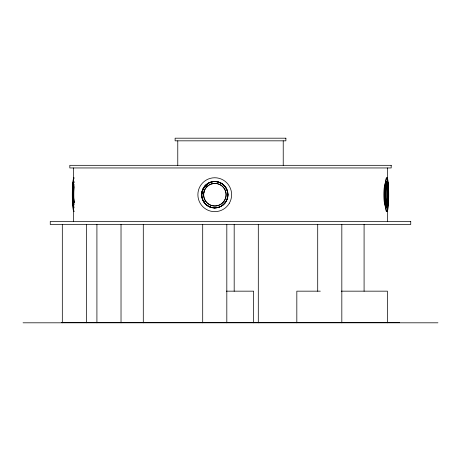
<?xml version="1.0" encoding="UTF-8"?>
<svg xmlns="http://www.w3.org/2000/svg" width="461" height="461" viewBox="0 0 461 461"><rect width="100%" height="100%" fill="white"/><g stroke="black" fill="none" stroke-linecap="round" stroke-linejoin="round"><path stroke-width="0.69" d="M73.581 221.459L73.581 167.954M387.407 184.146L387.407 204.563M387.407 178.516L387.419 167.954M226.363 291.162L253.642 291.162L253.642 322.809M320.297 291.162L296.826 291.162L296.826 322.809M341.209 291.162L387.419 291.162L387.419 322.809M61.532 322.429L399.468 322.429M23.05 322.809L437.95 322.809M387.407 210.896L387.419 221.459M364.086 224.472L364.086 291.225M341.826 224.472L341.826 322.809M317.71 224.472L317.71 291.225M283.227 140.83L283.227 165.32M258.298 224.472L258.298 322.809M234.182 224.472L234.182 291.225M226.818 224.472L226.818 322.809M202.702 224.472L202.702 322.809M177.773 140.83L177.773 165.32M143.29 224.472L143.29 322.809M121.024 224.472L121.024 322.809M96.914 224.472L96.914 322.809M86.432 224.472L86.432 322.809M62.316 224.472L62.316 322.809M214.757 207.894A13.185 13.121 90 0 1 203.393 188.111A13.185 13.121 90 0 1 226.12 188.111A13.185 13.121 90 0 1 214.757 207.894A13.173 12.931 -90 0 1 201.837 194.709A13.173 12.931 -90 0 1 214.757 181.53A13.185 13.121 -90 0 1 226.086 201.301A13.185 13.121 -90 0 1 203.359 201.301A13.185 13.121 -90 0 1 214.722 181.519M214.757 181.582A13.173 13.058 48.2 0 1 227.913 194.824A13.173 13.058 48.2 0 1 214.757 207.83M386.577 183.916A13.173 1.314 -84.8 0 1 388.133 186.1A13.173 1.314 -84.8 0 1 386.543 203.612M386.623 207.813A13.173 2.524 -90 0 1 383.84 194.709A13.173 2.524 -90 0 1 386.623 181.599M74.065 211.38A16.953 1.7 -90 0 1 72.671 194.709A16.953 1.7 -90 0 1 74.065 178.038M74.008 207.387A13.185 1.325 -90 0 1 73.051 194.709A13.185 1.325 -90 0 1 74.008 182.032M73.996 211.662A16.953 1.7 -90 0 1 72.296 194.709A16.953 1.7 -90 0 1 73.996 177.75M73.996 207.894A13.185 1.325 90 0 1 72.677 194.709A13.185 1.325 90 0 1 73.996 181.519M385.696 184.919A11.3 1.135 -90 0 1 385.696 204.494M386.554 182.447A13.185 1.325 -90 0 1 387.39 195.355A13.185 1.325 -90 0 1 386.433 207.387M385.459 206.419A13.185 1.325 -90 0 1 384.745 194.709A13.185 1.325 -90 0 1 385.459 182.994M386.07 183.403A11.3 1.135 -90 0 1 387.2 194.709A11.3 1.135 -90 0 1 386.07 206.009M385.448 204.165A11.3 1.135 -90 0 1 385.356 203.48M385.062 199.901A11.3 1.135 -90 0 1 385.062 189.517M385.356 185.933A11.3 1.135 -90 0 1 385.448 185.247M74.1 204.943A13.185 1.325 -90 0 1 74.1 184.469M74.129 202.702A11.3 1.135 -90 0 1 74.129 186.717M210.176 206.966A13.185 13.121 -90 0 1 208.977 206.419M204.817 186.394A13.185 13.121 -90 0 1 206.735 184.469M203.946 192.652A11.3 11.248 -90 0 1 204.194 191.597M206.274 187.581A11.3 11.248 -90 0 1 207.917 185.933M211.91 183.841A11.3 11.248 -90 0 1 212.959 183.593M210.141 206.845A13.173 12.925 90 0 1 209 206.286M204.73 202.477A13.173 12.925 90 0 1 203.451 200.281M202.258 194.064A13.173 12.925 90 0 1 202.304 193.418M202.978 190.312A13.173 12.925 90 0 1 206.903 184.579M211.334 182.124A13.173 12.925 90 0 1 212.573 181.801M74.238 202.333A13.173 1.314 84.8 0 1 72.873 186.717A13.173 1.314 84.8 0 1 73.996 182.418M285.883 138.191L175.117 138.191L175.117 140.83L285.883 140.83L285.883 138.191M391.187 165.32L69.813 165.32L69.813 167.954L391.187 167.954L391.187 165.32M410.739 221.459L50.261 221.459L50.261 224.472L410.739 224.472L410.739 221.459M229.365 203.186A16.953 16.867 -90 0 0 214.757 177.75A16.953 16.867 -90 0 0 200.149 203.186A16.953 16.867 -90 0 0 229.365 203.186M388.018 204.471A16.953 1.7 -90 0 0 386.779 177.819A16.953 1.7 -90 0 0 385.085 201.832A16.953 1.7 -90 0 0 388.018 204.471M387.707 202.298A13.185 1.325 -90 0 0 386.744 181.576A13.185 1.325 -90 0 0 385.425 200.247A13.185 1.325 -90 0 0 387.707 202.298M388.393 204.471A16.953 1.7 -90 0 0 387.154 177.819A16.953 1.7 -90 0 0 385.459 201.832A16.953 1.7 -90 0 0 388.393 204.471M385.857 188.111A13.185 1.325 90 0 0 387.004 207.894A13.185 1.325 90 0 0 388.145 188.111A13.185 1.325 90 0 0 385.857 188.111M224.651 200.356A11.3 11.248 -90 0 0 214.907 183.403A11.3 11.248 -90 0 0 205.168 200.356A11.3 11.248 -90 0 0 224.651 200.356M226.178 201.301A13.185 13.121 -90 0 0 214.814 181.519A13.185 13.121 -90 0 0 203.451 201.301A13.185 13.121 -90 0 0 226.178 201.301M224.011 201.215A11.3 11.248 -90 0 0 215.823 183.449A11.3 11.248 -90 0 0 204.609 199.457A11.3 11.248 -90 0 0 224.011 201.215"/></g></svg>
